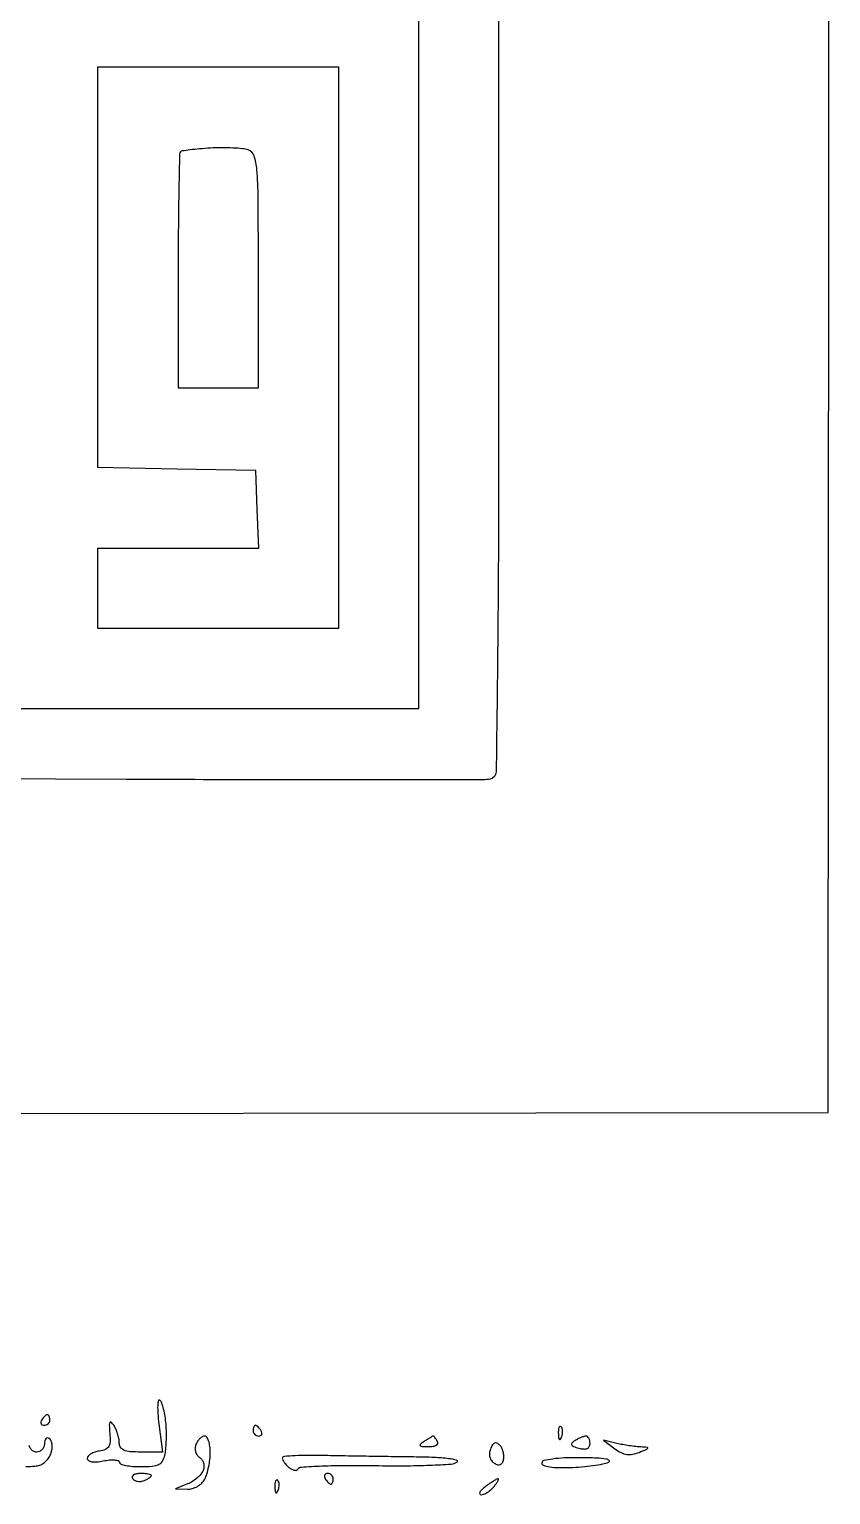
# Model space of a CAD drawing. Extents: x 0.6 to 37.6, y 1.5 to 67.
# Drawn here: x 24.97 to 37.65, y 1.78 to 24.96 of the extents above; entities that cross this region are included whole.
import ezdxf

# ---------------------------------------------------------------- set-up
doc = ezdxf.new("R2010")
doc.units = 0
doc.header["$MEASUREMENT"] = 0

msp = doc.modelspace()

# ---------------------------------------------------------------- linework, layer by layer
for points in [[(19.11972, 67.0032), (0.5922, 67.0032), (0.5922, 37.39301), (0.5922, 7.78282), (19.09845, 7.80416), (37.6047, 7.8255), (37.62597, 37.41435), (37.647239, 67.0032)], [(27.9603, 24.3648), (29.8638, 24.3648), (29.8638, 19.9233), (29.8638, 15.4818), (27.9603, 15.4818), (26.0568, 15.4818), (26.0568, 16.1163), (26.0568, 16.7508), (27.329506, 16.7508), (28.602213, 16.7508), (28.577356, 17.36415), (28.5525, 17.9775), (27.30465, 18.000912), (26.0568, 18.024323), (26.0568, 21.194562), (26.0568, 24.3648)]]:
    msp.add_lwpolyline(points, close=True)
for points in [[(32.390392, 26.126453, -0.000211), (32.394025, 18.165828, -0.002509), (32.378674, 15.085017, -0.001275), (32.355161, 13.211462, -0.355145), (32.260102, 13.098053, -0.047374), (32.146398, 13.087102, -0.000116), (30.511766, 13.085296, -0.000748), (28.668593, 13.086445, -0.000466), (26.507302, 13.093037), (20.8962, 13.115373), (20.8962, 13.664087), (20.8962, 14.2128), (26.0145, 14.2128), (31.1328, 14.2128), (31.1328, 26.393832)], [(24.91585, 2.224375, 0.011464), (25.058798, 2.231871, 0.056073), (25.138216, 2.246927, 0.085537), (25.194587, 2.275564, 0.053298), (25.249101, 2.326063, 0.051613), (25.293687, 2.389319, 0.063852), (25.320623, 2.456118, 0.04699), (25.331586, 2.523252, 0.05554), (25.328821, 2.587494, 0.064579), (25.313675, 2.639588, 0.152488), (25.287458, 2.669809, 0.159385), (25.258403, 2.676841, 0.191145), (25.233318, 2.664525, 0.126121), (25.216357, 2.632399, 0.05878), (25.2108, 2.585293, -0.095165), (25.201131, 2.53495, -0.09695), (25.173523, 2.492144, -0.098802), (25.132323, 2.463487, -0.103052), (25.0839, 2.4534, -0.130775), (25.035191, 2.466361, -0.10214), (24.994012, 2.50275, -0.08892), (24.966464, 2.557508, -0.072314)]]:
    msp.add_lwpolyline(points, format="xyb")
for points in [[(27.83499, 23.077858, 0.007063), (27.664888, 23.065967, 0.01035), (27.515691, 23.050301, 0.006094), (27.391759, 23.033151, 0.15745), (27.361837, 23.01825, 0.196294), (27.347126, 22.98429, 0.000493), (27.336386, 22.450769, 0.002959), (27.328396, 21.846582, 0.001826), (27.3258, 21.1359), (27.3258, 19.2888), (27.9603, 19.2888), (28.5948, 19.2888), (28.5948, 21.144299, 0.001583), (28.59115, 22.297411, 0.019525), (28.571227, 22.73619, 0.057046), (28.526563, 22.958365, 0.242362), (28.433454, 23.051007, 0.053091), (28.343693, 23.069319, 0.012583), (28.1911, 23.080019, 0.012808), (28.014173, 23.08342, 0.01232)], [(27.037098, 3.273492, 0.569179), (27.013399, 3.266656, 0.053226), (27.002228, 3.192108, 0.029236), (27.004278, 3.064526, 0.013099), (27.021153, 2.89755), (27.077828, 2.4534), (26.736514, 2.4534, -0.018388), (26.562863, 2.459788, -0.083782), (26.465028, 2.483804, -0.16093), (26.413531, 2.529614, -0.129697), (26.393905, 2.60145, 0.046301), (26.387205, 2.667372, 0.028189), (26.367805, 2.743287, 0.028106), (26.339818, 2.817028, 0.043832), (26.306876, 2.8764, 0.047921), (26.26611, 2.9258, 0.514414), (26.244432, 2.922188, 0.128359), (26.235276, 2.877047, 0.009361), (26.244721, 2.7495, -0.030193), (26.249035, 2.615875, -0.127632), (26.226925, 2.539558, -0.164846), (26.174186, 2.494395, -0.060155), (26.07795, 2.468666, 0.043635), (26.005101, 2.45174, 0.058326), (25.943515, 2.423344, 0.072047), (25.901516, 2.388511, 0.185732), (25.8876, 2.352341, 0.26202), (25.905946, 2.319735, 0.099096), (25.956843, 2.30126, 0.059958), (26.037107, 2.298779, 0.027136), (26.1414, 2.31381, -0.025493), (26.238702, 2.32816, -0.043734), (26.320646, 2.328818, -0.058387), (26.377854, 2.317458, -0.325333), (26.3952, 2.293621, 0.317668), (26.414716, 2.266003, 0.033649), (26.494982, 2.243514, 0.031816), (26.604683, 2.227798, 0.019673), (26.734884, 2.222673, 0.02077), (26.913785, 2.230108, 0.089221), (27.016389, 2.257517, 0.141646), (27.077919, 2.311529, 0.085942), (27.115686, 2.401486, 0.034672), (27.129918, 2.491566, 0.012909), (27.13781, 2.619568, 0.012719), (27.139259, 2.76004, 0.015022), (27.13326, 2.892792, 0.01969), (27.118917, 3.017429, 0.023372), (27.095301, 3.133525, 0.023079), (27.066702, 3.22813, 0.119816)], [(25.258093, 3.0456, 0.151918), (25.240265, 3.040055, 0.038439), (25.216386, 3.020749, 0.035638), (25.191257, 2.993383, 0.029505), (25.1685, 2.961, 0.082592), (25.155259, 2.928674, 0.161196), (25.157891, 2.901251, 0.182303), (25.175779, 2.883023, 0.108972), (25.205807, 2.8764, 0.093332), (25.240007, 2.88284, 0.09642), (25.269082, 2.901251, 0.099167), (25.288542, 2.92872, 0.105053), (25.2954, 2.961, 0.042167), (25.292664, 2.993389, 0.061769), (25.284441, 3.020749, 0.081139), (25.272359, 3.039301, 0.210953)], [(28.547507, 2.8764, 0.210953), (28.533241, 2.870101, 0.081139), (28.521159, 2.851549, 0.061769), (28.512936, 2.824189, 0.042167), (28.5102, 2.7918, 0.105053), (28.517058, 2.75952, 0.099167), (28.536518, 2.732051, 0.09642), (28.565593, 2.71364, 0.093332), (28.599793, 2.7072, 0.108972), (28.629821, 2.713823, 0.182303), (28.647709, 2.732051, 0.161196), (28.650341, 2.759474, 0.082592), (28.6371, 2.7918, 0.029505), (28.614343, 2.824183, 0.035638), (28.589214, 2.851549, 0.038439), (28.565335, 2.870855, 0.151918)], [(33.383512, 2.853488, 0.296942), (33.364997, 2.857397, 0.208169), (33.349376, 2.841954, 0.077125), (33.340009, 2.801347, 0.028489), (33.339079, 2.74245, 0.018894), (33.344074, 2.679311, 0.168741), (33.35603, 2.654628, 0.470617), (33.371448, 2.656087, 0.054073), (33.390191, 2.691337, 0.051402), (33.403392, 2.737603, 0.05415), (33.406558, 2.784772, 0.060344), (33.399861, 2.825829, 0.126455)], [(27.746145, 2.7072, 0.130658), (27.708932, 2.697307, 0.063062), (27.669254, 2.667415, 0.056112), (27.633276, 2.623564, 0.052191), (27.606917, 2.571762, 0.08251), (27.595293, 2.514931, 0.078207), (27.602305, 2.456273, 0.081718), (27.626406, 2.404835, 0.104375), (27.6642, 2.3688, -0.10585), (27.701935, 2.332611, -0.081792), (27.725866, 2.280729, -0.077866), (27.732629, 2.221412, -0.081309), (27.720703, 2.163806, -0.081102), (27.686706, 2.10555, -0.040302), (27.62698, 2.044038, -0.038626), (27.553177, 1.988817, -0.045838), (27.475725, 1.94913), (27.2835, 1.871925), (27.470873, 1.866562, 0.078807), (27.549044, 1.876677, 0.059159), (27.628932, 1.910844, 0.059294), (27.698404, 1.962652, 0.080216), (27.745823, 2.024838, 0.04912), (27.77946, 2.105921, 0.022735), (27.807674, 2.216595, 0.022262), (27.826987, 2.336547, 0.028787), (27.8334, 2.447838, 0.031926), (27.827049, 2.547194, 0.049256), (27.807769, 2.631012, 0.06334), (27.779667, 2.689034, 0.253544)], [(31.360457, 2.705905, 0.108483), (31.349761, 2.702641, 0.003766), (31.311769, 2.680899, 0.006873), (31.267195, 2.654116, 0.004732), (31.2174, 2.6226, 0.025105), (31.156745, 2.578936, 0.418214), (31.154403, 2.556597, 0.210879), (31.182728, 2.542303, 0.011265), (31.285843, 2.539295, 0.040942), (31.357881, 2.544723, 0.092833), (31.409153, 2.562986, 0.175006), (31.432173, 2.590484, 0.229941), (31.4289, 2.6226, 0.013548), (31.407694, 2.654921, 0.020005), (31.387227, 2.681968, 0.015841), (31.369239, 2.7025, 0.228789)], [(32.412507, 2.561133, 0.080528), (32.368281, 2.59302, 0.215783), (32.330372, 2.594497, 0.162537), (32.296679, 2.565632, 0.043467), (32.265346, 2.501308, 0.071218), (32.250313, 2.435389, 0.087019), (32.256088, 2.372506, 0.092845), (32.282222, 2.318453, 0.094398), (32.326022, 2.277889, 0.064528), (32.380446, 2.252934, 0.173505), (32.422371, 2.254718, 0.176961), (32.453112, 2.282586, 0.06756), (32.473184, 2.337714, 0.068507), (32.477668, 2.395492, 0.051506), (32.467357, 2.458477, 0.052239), (32.444715, 2.516929, 0.078019)], [(33.77655, 2.705905, 0.071114), (33.744605, 2.70067, 0.021856), (33.698574, 2.683967, 0.021382), (33.648081, 2.66053, 0.021915), (33.600198, 2.633042, 0.055202), (33.553677, 2.595785, 0.331312), (33.549454, 2.566943, 0.185328), (33.579103, 2.541469, 0.021889), (33.663648, 2.515357, 0.043627), (33.741115, 2.502173, 0.118851), (33.795699, 2.510714, 0.174563), (33.828022, 2.540076, 0.122534), (33.84, 2.58822, 0.051441), (33.835314, 2.633651, 0.07235), (33.821362, 2.671869, 0.093473), (33.800761, 2.697298, 0.182983)], [(34.263, 2.591105), (34.0515, 2.641899), (34.234821, 2.505475, 0.043817), (34.33216, 2.445503, 0.07896), (34.421286, 2.417247, 0.082054), (34.512401, 2.418552, 0.050829), (34.615521, 2.448164, 0.003938), (34.736495, 2.49776, 0.217307), (34.752761, 2.515366, 0.488727), (34.74406, 2.528325, 0.007964), (34.6437, 2.533793, -0.018716), (34.563842, 2.539868, -0.009016), (34.462074, 2.553317, -0.008926), (34.356332, 2.571171, -0.012644)], [(29.623119, 2.398416, 0.006442), (29.38311, 2.400222, 0.0101), (29.17681, 2.394948, 0.00458), (29.003645, 2.385429, 0.246343), (28.976349, 2.3688, 0.224889), (28.974059, 2.345548, 0.048873), (28.991772, 2.308109, 0.041965), (29.022876, 2.264859, 0.029403), (29.064507, 2.221592, 0.05256), (29.111244, 2.186733, 0.082882), (29.157778, 2.168661, 0.115158), (29.196654, 2.169605, 0.193268), (29.222575, 2.188719, -0.244829), (29.270337, 2.217155, -0.003795), (29.599362, 2.233359, -0.009125), (29.988885, 2.242463, -0.005793), (30.442735, 2.239528, 0.006018), (30.901648, 2.236767, 0.008689), (31.30733, 2.246261, 0.005123), (31.646521, 2.263583, 0.126499), (31.735138, 2.292256, 0.648711), (31.730575, 2.323562, 0.038483), (31.60423, 2.348937, 0.020241), (31.376841, 2.367348, 0.007043), (31.0482, 2.37597, -0.000529), (30.695123, 2.380632, -0.000372), (30.298056, 2.38659, -0.000376), (29.918203, 2.392858, -0.00079)], [(33.69195, 2.363438, 0.011251), (33.438016, 2.359944, 0.024734), (33.244587, 2.343322, 0.025816), (33.108081, 2.317523, 0.345986), (33.0786, 2.280018, 0.322652), (33.104191, 2.24449, 0.040927), (33.201347, 2.220656, 0.033312), (33.342336, 2.207627, 0.016332), (33.52275, 2.208909, 0.011852), (33.705201, 2.220505, 0.012001), (33.886133, 2.240704, 0.011864), (34.042555, 2.265771, 0.047031), (34.1361, 2.292329, 0.529626), (34.142179, 2.318763, 0.167531), (34.098474, 2.342116, 0.029952), (33.94421, 2.357417, 0.007559)], [(26.728607, 2.115, 0.045552), (26.665348, 2.109225, 0.099152), (26.620272, 2.091234, 0.177225), (26.600391, 2.064675, 0.214542), (26.604416, 2.034095, 0.126981), (26.632887, 2.006784, 0.081026), (26.676212, 1.990955, 0.072258), (26.727396, 1.988684, 0.066719), (26.778609, 2.000846, 0.021825), (26.826178, 2.021524, 0.030936), (26.866319, 2.04427, 0.031518), (26.89552, 2.06603, 0.220306), (26.9028, 2.081751, 0.327354), (26.893281, 2.094732, 0.029196), (26.851631, 2.105233, 0.029198), (26.795379, 2.1126, 0.017964)], [(29.689607, 2.115, 0.108972), (29.659579, 2.108377, 0.182303), (29.641691, 2.090149, 0.161196), (29.639059, 2.062726, 0.082592), (29.6523, 2.0304, 0.029505), (29.675057, 1.998017, 0.035638), (29.700186, 1.970651, 0.038439), (29.724065, 1.951345, 0.151918), (29.741893, 1.9458, 0.210953), (29.756159, 1.952099, 0.081139), (29.768241, 1.970651, 0.061769), (29.776464, 1.998011, 0.042167), (29.7792, 2.0304, 0.105053), (29.772342, 2.06268, 0.099167), (29.752882, 2.090149, 0.09642), (29.723807, 2.10856, 0.093332)], [(28.899712, 2.007487, 0.296942), (28.881197, 2.011397, 0.208169), (28.865576, 1.995954, 0.077125), (28.856209, 1.955347, 0.028489), (28.855279, 1.89645, 0.018894), (28.860274, 1.833311, 0.168741), (28.87223, 1.808628, 0.470617), (28.887648, 1.810087, 0.054073), (28.906391, 1.845337, 0.051402), (28.919592, 1.891603, 0.05415), (28.922758, 1.938772, 0.060344), (28.916061, 1.979829, 0.126455)], [(32.386028, 2.0304, 0.128892), (32.364041, 2.024636, 0.010356), (32.312018, 1.993913, 0.013442), (32.25088, 1.953766, 0.009907), (32.18532, 1.906191, 0.027143), (32.128515, 1.858167, 0.079596), (32.097361, 1.817677, 0.239048), (32.096656, 1.792249, 0.282417), (32.116491, 1.779291, 0.10323), (32.160541, 1.787194, 0.042752), (32.214798, 1.814667, 0.039927), (32.269853, 1.855145, 0.041094), (32.3172, 1.9035, 0.016055), (32.355066, 1.952227, 0.032895), (32.380862, 1.993123, 0.051558), (32.392656, 2.021497, 0.502231)]]:
    msp.add_lwpolyline(points, format="xyb", close=True)

doc.saveas('drawing.dxf')
